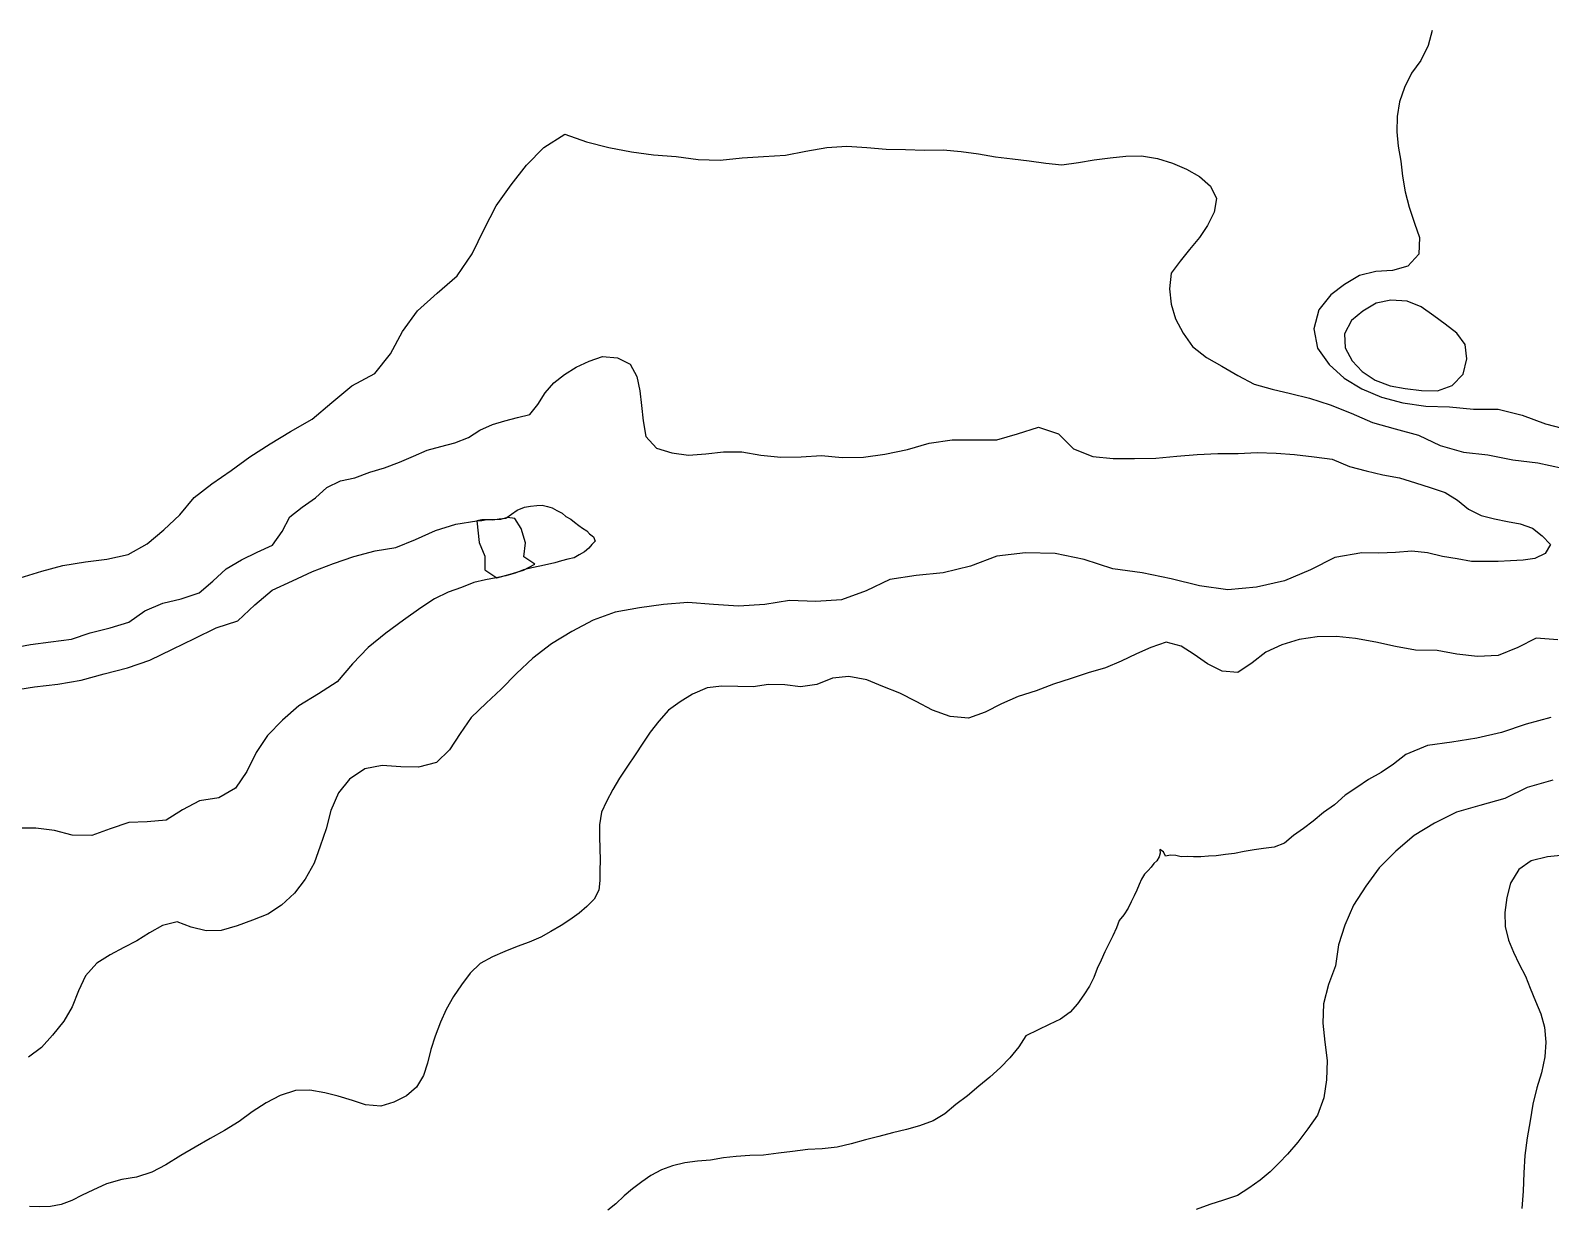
# Model space of a CAD drawing. Extents: x -717078 to -714996, y -984638 to -983998.
# Drawn here: x -716543 to -716022, y -984402 to -983999 of the extents above; entities that cross this region are included whole.
import ezdxf

# ---------------------------------------------------------------- set-up
doc = ezdxf.new("R2010")
doc.units = 0
doc.layers.add('contour_lines', color=1, linetype='CONTINUOUS')

msp = doc.modelspace()

# ---------------------------------------------------------------- linework, layer by layer
at = {"layer": 'contour_lines', "color": 1}
for p, q in [((-716062.98, -983998.586, 275), (-716064.376, -984003.759, 275)), ((-716064.376, -984003.759, 275), (-716066.908, -984008.886, 275)), ((-716066.908, -984008.886, 275), (-716070.05, -984013.239, 275)), ((-716070.05, -984013.239, 275), (-716072.511, -984018.146, 275)), ((-716074.189, -984023.087, 275), (-716074.923, -984028.179, 275)), ((-716072.511, -984018.146, 275), (-716074.189, -984023.087, 275)), ((-716074.923, -984028.179, 275), (-716075.092, -984033.365, 275)), ((-716075.092, -984033.365, 275), (-716074.586, -984038.297, 275)), ((-716373.414, -984044.769, 274), (-716367.456, -984038.704, 274)), ((-716367.456, -984038.704, 274), (-716360.304, -984034.139, 274)), ((-716360.304, -984034.139, 274), (-716352.798, -984036.866, 274)), ((-716352.798, -984036.866, 274), (-716345.158, -984038.797, 274)), ((-716345.158, -984038.797, 274), (-716337.461, -984040.254, 274)), ((-716277.649, -984039.955, 274), (-716270.494, -984038.701, 274)), ((-716270.494, -984038.701, 274), (-716263.563, -984038.265, 274)), ((-716263.563, -984038.265, 274), (-716256.804, -984038.746, 274)), ((-716256.804, -984038.746, 274), (-716250.15, -984039.317, 274)), ((-716074.586, -984038.297, 275), (-716073.747, -984043.483, 275)), ((-716337.461, -984040.254, 274), (-716329.827, -984041.321, 274)), ((-716329.827, -984041.321, 274), (-716322.108, -984041.788, 274)), ((-716322.108, -984041.788, 274), (-716314.551, -984042.869, 274)), ((-716314.551, -984042.869, 274), (-716307.03, -984043.064, 274)), ((-716307.03, -984043.064, 274), (-716299.533, -984042.324, 274)), ((-716299.533, -984042.324, 274), (-716292.147, -984041.834, 274)), ((-716292.147, -984041.834, 274), (-716284.641, -984041.389, 274)), ((-716284.641, -984041.389, 274), (-716277.649, -984039.955, 274)), ((-716250.15, -984039.317, 274), (-716243.552, -984039.445, 274)), ((-716243.552, -984039.445, 274), (-716237.017, -984039.654, 274)), ((-716237.017, -984039.654, 274), (-716230.612, -984039.591, 274)), ((-716230.612, -984039.591, 274), (-716224.449, -984040.119, 274)), ((-716224.449, -984040.119, 274), (-716218.503, -984040.982, 274)), ((-716218.503, -984040.982, 274), (-716212.645, -984041.947, 274)), ((-716212.645, -984041.947, 274), (-716206.871, -984042.594, 274)), ((-716206.871, -984042.594, 274), (-716201.161, -984043.369, 274)), ((-716201.161, -984043.369, 274), (-716195.389, -984044.143, 274)), ((-716189.881, -984044.734, 274), (-716184.194, -984043.914, 274)), ((-716184.194, -984043.914, 274), (-716178.794, -984043.033, 274)), ((-716178.794, -984043.033, 274), (-716173.309, -984042.282, 274)), ((-716173.309, -984042.282, 274), (-716167.946, -984041.761, 274)), ((-716167.946, -984041.761, 274), (-716162.591, -984041.628, 274)), ((-716162.591, -984041.628, 274), (-716157.093, -984042.529, 274)), ((-716157.093, -984042.529, 274), (-716151.998, -984044.09, 274)), ((-716073.747, -984043.483, 275), (-716073.145, -984048.571, 275)), ((-716378.677, -984051.541, 274), (-716373.414, -984044.769, 274)), ((-716195.389, -984044.143, 274), (-716189.881, -984044.734, 274)), ((-716151.998, -984044.09, 274), (-716147.231, -984046.21, 274)), ((-716147.231, -984046.21, 274), (-716142.717, -984048.714, 274)), ((-716142.717, -984048.714, 274), (-716138.97, -984051.994, 274)), ((-716073.145, -984048.571, 275), (-716072.233, -984053.99, 275)), ((-716383.752, -984058.814, 274), (-716378.677, -984051.541, 274)), ((-716138.97, -984051.994, 274), (-716136.856, -984056.3, 274)), ((-716072.233, -984053.99, 275), (-716070.801, -984059.238, 275)), ((-716387.958, -984066.773, 274), (-716383.752, -984058.814, 274)), ((-716136.856, -984056.3, 274), (-716137.693, -984060.966, 274)), ((-716070.801, -984059.238, 275), (-716069.072, -984064.658, 275)), ((-716137.693, -984060.966, 274), (-716139.974, -984065.562, 274)), ((-716069.072, -984064.658, 275), (-716067.267, -984069.671, 275)), ((-716392.042, -984075.184, 274), (-716387.958, -984066.773, 274)), ((-716142.739, -984069.675, 274), (-716146.14, -984073.779, 274)), ((-716139.974, -984065.562, 274), (-716142.739, -984069.675, 274)), ((-716067.267, -984069.671, 275), (-716067.522, -984075.327, 275)), ((-716397.126, -984082.805, 274), (-716392.042, -984075.184, 274)), ((-716146.14, -984073.779, 274), (-716149.309, -984077.779, 274)), ((-716149.309, -984077.779, 274), (-716152.431, -984081.912, 274)), ((-716071.371, -984079.421, 275), (-716076.525, -984080.986, 275)), ((-716067.522, -984075.327, 275), (-716071.371, -984079.421, 275)), ((-716403.972, -984088.672, 274), (-716397.126, -984082.805, 274)), ((-716152.431, -984081.912, 274), (-716153.022, -984087.228, 274)), ((-716093.016, -984085.688, 275), (-716097.729, -984089.325, 275)), ((-716087.87, -984082.698, 275), (-716093.016, -984085.688, 275)), ((-716082.3, -984081.259, 275), (-716087.87, -984082.698, 275)), ((-716076.525, -984080.986, 275), (-716082.3, -984081.259, 275)), ((-716410.761, -984094.747, 274), (-716403.972, -984088.672, 274)), ((-716153.022, -984087.228, 274), (-716152.484, -984092.479, 274)), ((-716097.729, -984089.325, 275), (-716101.826, -984094.397, 275)), ((-716415.873, -984101.846, 274), (-716410.761, -984094.747, 274)), ((-716152.484, -984092.479, 274), (-716150.969, -984097.567, 274)), ((-716101.826, -984094.397, 275), (-716103.57, -984100.904, 275)), ((-716086.758, -984094.896, 276), (-716090.669, -984098.118, 276)), ((-716082.211, -984092.138, 276), (-716086.758, -984094.896, 276)), ((-716077.194, -984091.11, 276), (-716082.211, -984092.138, 276)), ((-716071.535, -984091.496, 276), (-716077.194, -984091.11, 276)), ((-716066.718, -984093.364, 276), (-716071.535, -984091.496, 276)), ((-716062.371, -984096.435, 276), (-716066.718, -984093.364, 276)), ((-716150.969, -984097.567, 274), (-716148.306, -984102.471, 274)), ((-716103.57, -984100.904, 275), (-716102.262, -984107.594, 275)), ((-716090.669, -984098.118, 276), (-716092.986, -984102.702, 276)), ((-716058.552, -984099.302, 276), (-716062.371, -984096.435, 276)), ((-716054.473, -984102.468, 276), (-716058.552, -984099.302, 276)), ((-716420.003, -984109.566, 274), (-716415.873, -984101.846, 274)), ((-716148.306, -984102.471, 274), (-716145.078, -984106.97, 274)), ((-716092.986, -984102.702, 276), (-716092.769, -984107.492, 276)), ((-716051.673, -984106.314, 276), (-716054.473, -984102.468, 276)), ((-716051.105, -984111.197, 276), (-716051.673, -984106.314, 276)), ((-716425.349, -984116.316, 274), (-716420.003, -984109.566, 274)), ((-716351.914, -984111.985, 273), (-716347.365, -984110.436, 273)), ((-716347.365, -984110.436, 273), (-716342.185, -984110.946, 273)), ((-716342.185, -984110.946, 273), (-716337.866, -984113.057, 273)), ((-716145.078, -984106.97, 274), (-716140.371, -984110.782, 274)), ((-716140.371, -984110.782, 274), (-716135.125, -984113.739, 274)), ((-716102.262, -984107.594, 275), (-716098.252, -984113.207, 275)), ((-716092.769, -984107.492, 276), (-716090.434, -984111.952, 276)), ((-716052.326, -984116.489, 276), (-716051.105, -984111.197, 276)), ((-716433.301, -984120.534, 274), (-716425.349, -984116.316, 274)), ((-716363.981, -984119.419, 273), (-716360.38, -984116.556, 273)), ((-716360.38, -984116.556, 273), (-716356.403, -984114.136, 273)), ((-716356.403, -984114.136, 273), (-716351.914, -984111.985, 273)), ((-716337.866, -984113.057, 273), (-716335.588, -984117.327, 273)), ((-716135.125, -984113.739, 274), (-716129.546, -984117.006, 274)), ((-716098.252, -984113.207, 275), (-716093.12, -984117.886, 275)), ((-716090.434, -984111.952, 276), (-716086.984, -984115.568, 276)), ((-716086.984, -984115.568, 276), (-716082.471, -984118.564, 276)), ((-716056.091, -984120.378, 276), (-716052.326, -984116.489, 276)), ((-716440.088, -984126.198, 274), (-716433.301, -984120.534, 274)), ((-716366.998, -984122.867, 273), (-716363.981, -984119.419, 273)), ((-716335.588, -984117.327, 273), (-716334.523, -984122.251, 273)), ((-716129.546, -984117.006, 274), (-716123.998, -984119.929, 274)), ((-716123.998, -984119.929, 274), (-716117.844, -984121.631, 274)), ((-716117.844, -984121.631, 274), (-716111.582, -984123.109, 274)), ((-716093.12, -984117.886, 275), (-716087.131, -984121.563, 275)), ((-716087.131, -984121.563, 275), (-716080.311, -984124.411, 275)), ((-716082.471, -984118.564, 276), (-716077.405, -984120.512, 276)), ((-716077.405, -984120.512, 276), (-716072.214, -984121.375, 276)), ((-716072.214, -984121.375, 276), (-716066.669, -984122.097, 276)), ((-716066.669, -984122.097, 276), (-716061.159, -984122.192, 276)), ((-716061.159, -984122.192, 276), (-716056.091, -984120.378, 276)), ((-716446.911, -984131.923, 274), (-716440.088, -984126.198, 274)), ((-716372.246, -984130.288, 273), (-716369.51, -984126.878, 273)), ((-716369.51, -984126.878, 273), (-716366.998, -984122.867, 273)), ((-716334.523, -984122.251, 273), (-716334.004, -984127.195, 273)), ((-716334.004, -984127.195, 273), (-716333.383, -984132.49, 273)), ((-716111.582, -984123.109, 274), (-716105.008, -984124.776, 274)), ((-716105.008, -984124.776, 274), (-716097.893, -984126.973, 274)), ((-716097.893, -984126.973, 274), (-716090.75, -984129.867, 274)), ((-716080.311, -984124.411, 275), (-716073.015, -984126.274, 275)), ((-716073.015, -984126.274, 275), (-716065.157, -984127.466, 275)), ((-716454.299, -984136.149, 274), (-716446.911, -984131.923, 274)), ((-716385.062, -984133.757, 273), (-716380.838, -984132.531, 273)), ((-716380.838, -984132.531, 273), (-716376.483, -984131.413, 273)), ((-716376.483, -984131.413, 273), (-716372.246, -984130.288, 273)), ((-716333.383, -984132.49, 273), (-716332.446, -984137.859, 273)), ((-716090.75, -984129.867, 274), (-716083.418, -984133.05, 274)), ((-716065.157, -984127.466, 275), (-716057.07, -984127.691, 275)), ((-716057.07, -984127.691, 275), (-716048.77, -984128.487, 275)), ((-716048.77, -984128.487, 275), (-716040.403, -984128.556, 275)), ((-716040.403, -984128.556, 275), (-716032.168, -984130.598, 275)), ((-716032.168, -984130.598, 275), (-716024.174, -984133.545, 275)), ((-716461.308, -984140.447, 274), (-716454.299, -984136.149, 274)), ((-716393.285, -984138.202, 273), (-716389.355, -984135.729, 273)), ((-716389.355, -984135.729, 273), (-716385.062, -984133.757, 273)), ((-716212.184, -984138.976, 273), (-716205.092, -984136.925, 273)), ((-716205.092, -984136.925, 273), (-716197.901, -984134.638, 273)), ((-716197.901, -984134.638, 273), (-716191.074, -984136.914, 273)), ((-716191.074, -984136.914, 273), (-716185.934, -984142.076, 273)), ((-716083.418, -984133.05, 274), (-716075.665, -984135.232, 274)), ((-716075.665, -984135.232, 274), (-716067.623, -984137.392, 274)), ((-716067.623, -984137.392, 274), (-716060.219, -984140.962, 274)), ((-716024.174, -984133.545, 275), (-716015.732, -984135.755, 275)), ((-716468.183, -984144.907, 274), (-716461.308, -984140.447, 274)), ((-716412.189, -984144.628, 273), (-716407.437, -984142.544, 273)), ((-716407.437, -984142.544, 273), (-716402.766, -984141.254, 273)), ((-716402.766, -984141.254, 273), (-716398.023, -984140.067, 273)), ((-716398.023, -984140.067, 273), (-716393.285, -984138.202, 273)), ((-716332.446, -984137.859, 273), (-716328.848, -984141.826, 273)), ((-716328.848, -984141.826, 273), (-716323.594, -984143.534, 273)), ((-716250.528, -984143.885, 273), (-716242.805, -984142.323, 273)), ((-716242.805, -984142.323, 273), (-716235.35, -984140.115, 273)), ((-716235.35, -984140.115, 273), (-716227.518, -984138.989, 273)), ((-716227.518, -984138.989, 273), (-716219.919, -984139.05, 273)), ((-716219.919, -984139.05, 273), (-716212.184, -984138.976, 273)), ((-716185.934, -984142.076, 273), (-716179.271, -984144.686, 273)), ((-716060.219, -984140.962, 274), (-716052.22, -984143.205, 274)), ((-716474.635, -984149.521, 274), (-716468.183, -984144.907, 274)), ((-716422.105, -984148.611, 273), (-716416.933, -984146.726, 273)), ((-716416.933, -984146.726, 273), (-716412.189, -984144.628, 273)), ((-716323.594, -984143.534, 273), (-716317.856, -984144.261, 273)), ((-716317.856, -984144.261, 273), (-716311.955, -984143.859, 273)), ((-716311.955, -984143.859, 273), (-716305.852, -984143.117, 273)), ((-716305.852, -984143.117, 273), (-716299.547, -984143.1, 273)), ((-716299.547, -984143.1, 273), (-716293.059, -984144.273, 273)), ((-716293.059, -984144.273, 273), (-716286.245, -984144.981, 273)), ((-716286.245, -984144.981, 273), (-716279.275, -984144.819, 273)), ((-716279.275, -984144.819, 273), (-716272.276, -984144.404, 273)), ((-716272.276, -984144.404, 273), (-716265.158, -984145.058, 273)), ((-716265.158, -984145.058, 273), (-716257.866, -984144.929, 273)), ((-716257.866, -984144.929, 273), (-716250.528, -984143.885, 273)), ((-716179.271, -984144.686, 273), (-716172.279, -984145.444, 273)), ((-716172.279, -984145.444, 273), (-716164.958, -984145.381, 273)), ((-716164.958, -984145.381, 273), (-716157.718, -984145.332, 273)), ((-716157.718, -984145.332, 273), (-716150.484, -984144.656, 273)), ((-716150.484, -984144.656, 273), (-716143.578, -984144.013, 273)), ((-716143.578, -984144.013, 273), (-716136.432, -984143.763, 273)), ((-716136.432, -984143.763, 273), (-716129.468, -984143.674, 273)), ((-716129.468, -984143.674, 273), (-716122.983, -984143.341, 273)), ((-716122.983, -984143.341, 273), (-716116.425, -984143.537, 273)), ((-716116.425, -984143.537, 273), (-716110.194, -984144.106, 273)), ((-716110.194, -984144.106, 273), (-716103.477, -984144.871, 273)), ((-716103.477, -984144.871, 273), (-716097.256, -984145.696, 273)), ((-716097.256, -984145.696, 273), (-716091.345, -984148.118, 273)), ((-716091.345, -984148.118, 273), (-716085.645, -984149.706, 273)), ((-716052.22, -984143.205, 274), (-716043.95, -984144.17, 274)), ((-716043.95, -984144.17, 274), (-716035.358, -984145.872, 274)), ((-716035.358, -984145.872, 274), (-716026.725, -984146.893, 274)), ((-716026.725, -984146.893, 274), (-716018.277, -984148.714, 274)), ((-716481.255, -984154.06, 274), (-716474.635, -984149.521, 274)), ((-716441.882, -984155.37, 273), (-716437.179, -984153.03, 273)), ((-716437.179, -984153.03, 273), (-716432.231, -984152.058, 273)), ((-716432.231, -984152.058, 273), (-716427.081, -984150.053, 273)), ((-716427.081, -984150.053, 273), (-716422.105, -984148.611, 273)), ((-716085.645, -984149.706, 273), (-716079.861, -984150.976, 273)), ((-716079.861, -984150.976, 273), (-716074.178, -984152.109, 273)), ((-716074.178, -984152.109, 273), (-716068.678, -984153.817, 273)), ((-716487.325, -984158.75, 274), (-716481.255, -984154.06, 274)), ((-716445.685, -984158.95, 273), (-716441.882, -984155.37, 273)), ((-716068.678, -984153.817, 273), (-716063.67, -984155.394, 273)), ((-716063.67, -984155.394, 273), (-716058.543, -984157.134, 273)), ((-716058.543, -984157.134, 273), (-716054.266, -984159.713, 273)), ((-716492.2, -984164.78, 274), (-716487.325, -984158.75, 274)), ((-716454.539, -984165.484, 273), (-716450.246, -984162.157, 273)), ((-716450.246, -984162.157, 273), (-716445.685, -984158.95, 273)), ((-716378.573, -984164.477, 272), (-716376.571, -984163.108, 272)), ((-716376.571, -984163.108, 272), (-716374.106, -984162.17, 272)), ((-716374.106, -984162.17, 272), (-716372, -984161.718, 272)), ((-716372, -984161.718, 272), (-716369.89, -984161.51, 272)), ((-716369.89, -984161.51, 272), (-716368.05, -984161.483, 272)), ((-716368.05, -984161.483, 272), (-716366.154, -984161.9, 272)), ((-716366.154, -984161.9, 272), (-716364.574, -984162.372, 272)), ((-716364.574, -984162.372, 272), (-716363.018, -984163.295, 272)), ((-716363.018, -984163.295, 272), (-716361.176, -984164.139, 272)), ((-716054.266, -984159.713, 273), (-716050.483, -984162.799, 273)), ((-716050.483, -984162.799, 273), (-716046.217, -984164.94, 273)), ((-716497.724, -984169.873, 274), (-716492.2, -984164.78, 274)), ((-716457.137, -984170.455, 273), (-716454.539, -984165.484, 273)), ((-716404.647, -984170.125, 272), (-716397.654, -984167.942, 272)), ((-716397.654, -984167.942, 272), (-716390.448, -984166.82, 272)), ((-716390.448, -984166.82, 272), (-716389.603, -984174.243, 272)), ((-716388.723, -984166.475, 272), (-716390.377, -984166.772, 272)), ((-716390.377, -984166.772, 272), (-716388.715, -984166.639, 272)), ((-716386.528, -984166.45, 272), (-716388.723, -984166.475, 272)), ((-716388.715, -984166.639, 272), (-716386.979, -984166.387, 272)), ((-716386.979, -984166.387, 272), (-716385, -984166.507, 272)), ((-716384.497, -984166.451, 272), (-716386.528, -984166.45, 272)), ((-716385, -984166.507, 272), (-716382.783, -984166.158, 272)), ((-716382.315, -984166.321, 272), (-716384.497, -984166.451, 272)), ((-716382.783, -984166.158, 272), (-716380.436, -984165.831, 272)), ((-716379.861, -984165.685, 272), (-716382.315, -984166.321, 272)), ((-716380.436, -984165.831, 272), (-716378.573, -984164.477, 272)), ((-716377.388, -984166.01, 272), (-716379.861, -984165.685, 272)), ((-716375.224, -984169.486, 272), (-716377.388, -984166.01, 272)), ((-716361.176, -984164.139, 272), (-716359.878, -984165.274, 272)), ((-716359.878, -984165.274, 272), (-716358.215, -984166.268, 272)), ((-716358.215, -984166.268, 272), (-716356.899, -984167.226, 272)), ((-716356.899, -984167.226, 272), (-716355.441, -984168.408, 272)), ((-716355.441, -984168.408, 272), (-716354.199, -984169.31, 272)), ((-716046.217, -984164.94, 273), (-716041.665, -984166.106, 273)), ((-716041.665, -984166.106, 273), (-716037.136, -984167.029, 273)), ((-716037.136, -984167.029, 273), (-716032.822, -984167.839, 273)), ((-716032.822, -984167.839, 273), (-716028.557, -984169.342, 273)), ((-716503.484, -984174.737, 274), (-716497.724, -984169.873, 274)), ((-716460.438, -984175.165, 273), (-716457.137, -984170.455, 273)), ((-716418.167, -984175.986, 272), (-716411.504, -984173.211, 272)), ((-716411.504, -984173.211, 272), (-716404.647, -984170.125, 272)), ((-716389.603, -984174.243, 272), (-716387.712, -984178.877, 272)), ((-716373.745, -984174.346, 272), (-716375.224, -984169.486, 272)), ((-716354.199, -984169.31, 272), (-716352.747, -984170.252, 272)), ((-716352.747, -984170.252, 272), (-716351.795, -984171.247, 272)), ((-716351.795, -984171.247, 272), (-716350.406, -984172.268, 272)), ((-716349.818, -984173.829, 272), (-716351.004, -984174.944, 272)), ((-716350.406, -984172.268, 272), (-716349.818, -984173.829, 272)), ((-716028.557, -984169.342, 273), (-716025.323, -984171.905, 273)), ((-716025.323, -984171.905, 273), (-716022.445, -984174.919, 273)), ((-716517.303, -984179.964, 274), (-716509.938, -984178.384, 274)), ((-716509.938, -984178.384, 274), (-716503.484, -984174.737, 274)), ((-716471.05, -984180.18, 273), (-716465.74, -984177.529, 273)), ((-716465.74, -984177.529, 273), (-716460.438, -984175.165, 273)), ((-716439.614, -984181.388, 272), (-716432.616, -984179.017, 272)), ((-716432.616, -984179.017, 272), (-716425.25, -984177.142, 272)), ((-716425.25, -984177.142, 272), (-716418.167, -984175.986, 272)), ((-716387.712, -984178.877, 272), (-716387.691, -984183.644, 272)), ((-716374.274, -984179.135, 272), (-716373.745, -984174.346, 272)), ((-716370.52, -984181.705, 272), (-716374.274, -984179.135, 272)), ((-716357.12, -984179.435, 272), (-716359.224, -984179.998, 272)), ((-716355.307, -984178.411, 272), (-716357.12, -984179.435, 272)), ((-716353.478, -984177.479, 272), (-716355.307, -984178.411, 272)), ((-716352.077, -984176.122, 272), (-716353.478, -984177.479, 272)), ((-716351.004, -984174.944, 272), (-716352.077, -984176.122, 272)), ((-716212.198, -984178.888, 273), (-716221.234, -984182.299, 273)), ((-716202.393, -984177.792, 273), (-716212.198, -984178.888, 273)), ((-716192.186, -984178.016, 273), (-716202.393, -984177.792, 273)), ((-716182.284, -984180.058, 273), (-716192.186, -984178.016, 273)), ((-716096.368, -984179.378, 273), (-716104.723, -984183.576, 273)), ((-716087.037, -984177.809, 273), (-716096.368, -984179.378, 273)), ((-716081.227, -984177.86, 273), (-716087.037, -984177.809, 273)), ((-716075.498, -984177.701, 273), (-716081.227, -984177.86, 273)), ((-716069.969, -984177.228, 273), (-716075.498, -984177.701, 273)), ((-716064.603, -984177.724, 273), (-716069.969, -984177.228, 273)), ((-716059.415, -984178.988, 273), (-716064.603, -984177.724, 273)), ((-716054.407, -984179.882, 273), (-716059.415, -984178.988, 273)), ((-716024.207, -984178.045, 273), (-716027.773, -984179.694, 273)), ((-716022.445, -984174.919, 273), (-716024.207, -984178.045, 273)), ((-716547.014, -984186.309, 274), (-716539.543, -984184.041, 274)), ((-716539.543, -984184.041, 274), (-716532.297, -984182.125, 274)), ((-716532.297, -984182.125, 274), (-716524.619, -984180.856, 274)), ((-716524.619, -984180.856, 274), (-716517.303, -984179.964, 274)), ((-716480.935, -984187.529, 273), (-716476.321, -984183.244, 273)), ((-716476.321, -984183.244, 273), (-716471.05, -984180.18, 273)), ((-716453.647, -984187.323, 272), (-716446.808, -984184.192, 272)), ((-716446.808, -984184.192, 272), (-716439.614, -984181.388, 272)), ((-716387.691, -984183.644, 272), (-716383.548, -984186.325, 272)), ((-716379.019, -984185.149, 272), (-716374.468, -984183.721, 272)), ((-716374.442, -984183.558, 272), (-716377.335, -984184.728, 272)), ((-716374.468, -984183.721, 272), (-716370.52, -984181.705, 272)), ((-716371.589, -984182.897, 272), (-716374.442, -984183.558, 272)), ((-716368.879, -984182.32, 272), (-716371.589, -984182.897, 272)), ((-716366.214, -984181.778, 272), (-716368.879, -984182.32, 272)), ((-716363.719, -984181.204, 272), (-716366.214, -984181.778, 272)), ((-716361.429, -984180.51, 272), (-716363.719, -984181.204, 272)), ((-716359.224, -984179.998, 272), (-716361.429, -984180.51, 272)), ((-716230.546, -984184.611, 273), (-716239.852, -984185.504, 273)), ((-716221.234, -984182.299, 273), (-716230.546, -984184.611, 273)), ((-716172.401, -984183.248, 273), (-716182.284, -984180.058, 273)), ((-716162.423, -984184.581, 273), (-716172.401, -984183.248, 273)), ((-716152.421, -984186.656, 273), (-716162.423, -984184.581, 273)), ((-716104.723, -984183.576, 273), (-716113.638, -984187.368, 273)), ((-716049.541, -984180.718, 273), (-716054.407, -984179.882, 273)), ((-716044.838, -984180.796, 273), (-716049.541, -984180.718, 273)), ((-716040.328, -984180.756, 273), (-716044.838, -984180.796, 273)), ((-716036.101, -984180.568, 273), (-716040.328, -984180.756, 273)), ((-716031.8, -984180.344, 273), (-716036.101, -984180.568, 273)), ((-716027.773, -984179.694, 273), (-716031.8, -984180.344, 273)), ((-716485.567, -984191.518, 273), (-716480.935, -984187.529, 273)), ((-716460.572, -984190.579, 272), (-716453.647, -984187.323, 272)), ((-716395.72, -984189.72, 272), (-716400.227, -984191.299, 272)), ((-716391.475, -984187.99, 272), (-716395.72, -984189.72, 272)), ((-716387.504, -984186.98, 272), (-716391.475, -984187.99, 272)), ((-716383.846, -984186.358, 272), (-716387.504, -984186.98, 272)), ((-716380.446, -984185.641, 272), (-716383.846, -984186.358, 272)), ((-716383.548, -984186.325, 272), (-716379.019, -984185.149, 272)), ((-716377.335, -984184.728, 272), (-716380.446, -984185.641, 272)), ((-716248.821, -984186.871, 273), (-716256.953, -984190.865, 273)), ((-716239.852, -984185.504, 273), (-716248.821, -984186.871, 273)), ((-716142.716, -984189.089, 273), (-716152.421, -984186.656, 273)), ((-716132.96, -984190.434, 273), (-716142.716, -984189.089, 273)), ((-716123.178, -984189.509, 273), (-716132.96, -984190.434, 273)), ((-716113.638, -984187.368, 273), (-716123.178, -984189.509, 273)), ((-716504.212, -984197.678, 273), (-716498.074, -984195.008, 273)), ((-716498.074, -984195.008, 273), (-716491.805, -984193.56, 273)), ((-716491.805, -984193.56, 273), (-716485.567, -984191.518, 273)), ((-716466.508, -984195.631, 272), (-716460.572, -984190.579, 272)), ((-716404.901, -984193.564, 272), (-716409.624, -984196.653, 272)), ((-716400.227, -984191.299, 272), (-716404.901, -984193.564, 272)), ((-716318.134, -984194.792, 273), (-716326.44, -984195.529, 273)), ((-716309.356, -984195.447, 273), (-716318.134, -984194.792, 273)), ((-716283.204, -984194.172, 273), (-716291.668, -984195.467, 273)), ((-716274.215, -984194.437, 273), (-716283.204, -984194.172, 273)), ((-716265.385, -984193.94, 273), (-716274.215, -984194.437, 273)), ((-716256.953, -984190.865, 273), (-716265.385, -984193.94, 273)), ((-716509.745, -984201.527, 273), (-716504.212, -984197.678, 273)), ((-716472.311, -984201.111, 272), (-716466.508, -984195.631, 272)), ((-716409.624, -984196.653, 272), (-716415.596, -984200.857, 272)), ((-716343.02, -984198.129, 273), (-716350.556, -984200.879, 273)), ((-716334.676, -984196.639, 273), (-716343.02, -984198.129, 273)), ((-716326.44, -984195.529, 273), (-716334.676, -984196.639, 273)), ((-716300.762, -984196.027, 273), (-716309.356, -984195.447, 273)), ((-716291.668, -984195.467, 273), (-716300.762, -984196.027, 273)), ((-716529.394, -984207.36, 273), (-716522.929, -984205.163, 273)), ((-716522.929, -984205.163, 273), (-716516.068, -984203.457, 273)), ((-716516.068, -984203.457, 273), (-716509.745, -984201.527, 273)), ((-716487.249, -984207.154, 272), (-716479.756, -984203.498, 272)), ((-716479.756, -984203.498, 272), (-716472.311, -984201.111, 272)), ((-716421.583, -984205.382, 272), (-716427.625, -984210.3, 272)), ((-716415.596, -984200.857, 272), (-716421.583, -984205.382, 272)), ((-716357.909, -984204.744, 273), (-716364.872, -984208.933, 273)), ((-716350.556, -984200.879, 273), (-716357.909, -984204.744, 273)), ((-716550.054, -984210.427, 273), (-716543.404, -984209.248, 273)), ((-716543.404, -984209.248, 273), (-716536.489, -984208.333, 273)), ((-716536.489, -984208.333, 273), (-716529.394, -984207.36, 273)), ((-716494.702, -984210.791, 272), (-716487.249, -984207.154, 272)), ((-716427.625, -984210.3, 272), (-716433.09, -984215.816, 272)), ((-716364.872, -984208.933, 273), (-716371.275, -984213.913, 273)), ((-716159.399, -984210.212, 274), (-716164.308, -984212.42, 274)), ((-716154.139, -984208.439, 274), (-716159.399, -984210.212, 274)), ((-716149.028, -984209.776, 274), (-716154.139, -984208.439, 274)), ((-716144.573, -984212.659, 274), (-716149.028, -984209.776, 274)), ((-716114.461, -984209.316, 274), (-716120.006, -984211.862, 274)), ((-716108.539, -984207.528, 274), (-716114.461, -984209.316, 274)), ((-716102.429, -984206.535, 274), (-716108.539, -984207.528, 274)), ((-716095.763, -984206.499, 274), (-716102.429, -984206.535, 274)), ((-716089.209, -984207.166, 274), (-716095.763, -984206.499, 274)), ((-716082.308, -984208.46, 274), (-716089.209, -984207.166, 274)), ((-716075.49, -984209.912, 274), (-716082.308, -984208.46, 274)), ((-716068.64, -984211.19, 274), (-716075.49, -984209.912, 274)), ((-716033.588, -984210.189, 274), (-716040.388, -984212.966, 274)), ((-716027.295, -984206.994, 274), (-716033.588, -984210.189, 274)), ((-716019.891, -984207.64, 274), (-716027.295, -984206.994, 274)), ((-716510.186, -984217.174, 272), (-716502.473, -984214.533, 272)), ((-716502.473, -984214.533, 272), (-716494.702, -984210.791, 272)), ((-716433.09, -984215.816, 272), (-716438.319, -984222.019, 272)), ((-716371.275, -984213.913, 273), (-716376.784, -984219.199, 273)), ((-716169.519, -984214.961, 274), (-716174.992, -984217.276, 274)), ((-716164.308, -984212.42, 274), (-716169.519, -984214.961, 274)), ((-716140, -984215.886, 274), (-716144.573, -984212.659, 274)), ((-716134.979, -984218.312, 274), (-716140, -984215.886, 274)), ((-716124.68, -984215.478, 274), (-716129.565, -984218.838, 274)), ((-716120.006, -984211.862, 274), (-716124.68, -984215.478, 274)), ((-716061.311, -984211.323, 274), (-716068.64, -984211.19, 274)), ((-716054.554, -984212.533, 274), (-716061.311, -984211.323, 274)), ((-716047.485, -984213.313, 274), (-716054.554, -984212.533, 274)), ((-716040.388, -984212.966, 274), (-716047.485, -984213.313, 274)), ((-716526.08, -984221.401, 272), (-716518.203, -984219.294, 272)), ((-716518.203, -984219.294, 272), (-716510.186, -984217.174, 272)), ((-716376.784, -984219.199, 273), (-716382.078, -984224.573, 273)), ((-716268.498, -984220.813, 274), (-716273.861, -984222.989, 274)), ((-716262.882, -984220.144, 274), (-716268.498, -984220.813, 274)), ((-716256.785, -984221.287, 274), (-716262.882, -984220.144, 274)), ((-716186.748, -984220.843, 274), (-716192.724, -984222.84, 274)), ((-716180.849, -984218.945, 274), (-716186.748, -984220.843, 274)), ((-716174.992, -984217.276, 274), (-716180.849, -984218.945, 274)), ((-716129.565, -984218.838, 274), (-716134.979, -984218.312, 274)), ((-716549.929, -984224.959, 272), (-716542.035, -984223.709, 272)), ((-716542.035, -984223.709, 272), (-716534.003, -984222.842, 272)), ((-716534.003, -984222.842, 272), (-716526.08, -984221.401, 272)), ((-716444.742, -984226.172, 272), (-716451.457, -984230.203, 272)), ((-716438.319, -984222.019, 272), (-716444.742, -984226.172, 272)), ((-716382.078, -984224.573, 273), (-716387.217, -984229.394, 273)), ((-716316.472, -984226.22, 274), (-716320.687, -984228.85, 274)), ((-716311.492, -984224.112, 274), (-716316.472, -984226.22, 274)), ((-716306.432, -984223.487, 274), (-716311.492, -984224.112, 274)), ((-716300.991, -984223.639, 274), (-716306.432, -984223.487, 274)), ((-716295.666, -984223.758, 274), (-716300.991, -984223.639, 274)), ((-716290.419, -984222.937, 274), (-716295.666, -984223.758, 274)), ((-716284.815, -984223.065, 274), (-716290.419, -984222.937, 274)), ((-716279.494, -984223.782, 274), (-716284.815, -984223.065, 274)), ((-716273.861, -984222.989, 274), (-716279.494, -984223.782, 274)), ((-716251.248, -984223.588, 274), (-716256.785, -984221.287, 274)), ((-716245.444, -984225.916, 274), (-716251.248, -984223.588, 274)), ((-716239.81, -984228.793, 274), (-716245.444, -984225.916, 274)), ((-716198.75, -984225.071, 274), (-716204.905, -984227.017, 274)), ((-716192.724, -984222.84, 274), (-716198.75, -984225.071, 274)), ((-716451.457, -984230.203, 272), (-716456.997, -984235.164, 272)), ((-716387.217, -984229.394, 273), (-716392.331, -984234.263, 273)), ((-716320.687, -984228.85, 274), (-716324.756, -984231.783, 274)), ((-716234.205, -984231.692, 274), (-716239.81, -984228.793, 274)), ((-716210.602, -984229.578, 274), (-716216.172, -984232.376, 274)), ((-716204.905, -984227.017, 274), (-716210.602, -984229.578, 274)), ((-716456.997, -984235.164, 272), (-716462.231, -984240.459, 272)), ((-716392.331, -984234.263, 273), (-716396.192, -984239.699, 273)), ((-716328.096, -984235.491, 274), (-716331.047, -984239.337, 274)), ((-716324.756, -984231.783, 274), (-716328.096, -984235.491, 274)), ((-716228.21, -984233.891, 274), (-716234.205, -984231.692, 274)), ((-716221.946, -984234.464, 274), (-716228.21, -984233.891, 274)), ((-716216.172, -984232.376, 274), (-716221.946, -984234.464, 274)), ((-716030.805, -984236.565, 275), (-716039.248, -984239.35, 275)), ((-716022.316, -984234.28, 275), (-716030.805, -984236.565, 275)), ((-716462.231, -984240.459, 272), (-716466.071, -984246.306, 272)), ((-716396.192, -984239.699, 273), (-716399.75, -984245.347, 273)), ((-716331.047, -984239.337, 274), (-716333.573, -984243.089, 274)), ((-716047.628, -984241.378, 275), (-716056.179, -984242.765, 275)), ((-716039.248, -984239.35, 275), (-716047.628, -984241.378, 275)), ((-716466.071, -984246.306, 272), (-716469.262, -984252.758, 272)), ((-716399.75, -984245.347, 273), (-716404.267, -984249.694, 273)), ((-716336.114, -984247.111, 274), (-716338.83, -984250.98, 274)), ((-716333.573, -984243.089, 274), (-716336.114, -984247.111, 274)), ((-716072.057, -984246.994, 275), (-716076.223, -984250.207, 275)), ((-716064.612, -984243.814, 275), (-716072.057, -984246.994, 275)), ((-716056.179, -984242.765, 275), (-716064.612, -984243.814, 275)), ((-716428.798, -984251.848, 273), (-716434.048, -984255.385, 273)), ((-716422.888, -984250.672, 273), (-716428.798, -984251.848, 273)), ((-716416.501, -984251.206, 273), (-716422.888, -984250.672, 273)), ((-716410.445, -984251.316, 273), (-716416.501, -984251.206, 273)), ((-716404.267, -984249.694, 273), (-716410.445, -984251.316, 273)), ((-716338.83, -984250.98, 274), (-716341.539, -984255.036, 274)), ((-716076.223, -984250.207, 275), (-716080.41, -984253.073, 275)), ((-716469.262, -984252.758, 272), (-716473.132, -984258.543, 272)), ((-716434.048, -984255.385, 273), (-716437.878, -984260.097, 273)), ((-716341.539, -984255.036, 274), (-716343.865, -984258.957, 274)), ((-716084.81, -984255.504, 275), (-716088.8, -984258.227, 275)), ((-716080.41, -984253.073, 275), (-716084.81, -984255.504, 275)), ((-716021.646, -984255.802, 276), (-716030.425, -984258.255, 276)), ((-716485.498, -984262.851, 272), (-716491.316, -984265.877, 272)), ((-716478.898, -984261.754, 272), (-716485.498, -984262.851, 272)), ((-716473.132, -984258.543, 272), (-716478.898, -984261.754, 272)), ((-716437.878, -984260.097, 273), (-716440.431, -984266.134, 273)), ((-716343.865, -984258.957, 274), (-716345.947, -984263.042, 274)), ((-716092.752, -984260.931, 275), (-716096.485, -984264.159, 275)), ((-716088.8, -984258.227, 275), (-716092.752, -984260.931, 275)), ((-716038.116, -984262.045, 276), (-716046.602, -984264.431, 276)), ((-716030.425, -984258.255, 276), (-716038.116, -984262.045, 276)), ((-716491.316, -984265.877, 272), (-716496.925, -984269.506, 272)), ((-716440.431, -984266.134, 273), (-716442.116, -984272.403, 273)), ((-716347.667, -984266.77, 274), (-716348.339, -984271.056, 274)), ((-716345.947, -984263.042, 274), (-716347.667, -984266.77, 274)), ((-716100.169, -984266.862, 275), (-716103.78, -984269.797, 275)), ((-716096.485, -984264.159, 275), (-716100.169, -984266.862, 275)), ((-716054.643, -984266.704, 276), (-716062.138, -984270.44, 276)), ((-716046.602, -984264.431, 276), (-716054.643, -984266.704, 276)), ((-716541.594, -984272.198, 272), (-716547.823, -984272.185, 272)), ((-716535.192, -984272.976, 272), (-716541.594, -984272.198, 272)), ((-716529.133, -984274.63, 272), (-716535.192, -984272.976, 272)), ((-716516.089, -984272.427, 272), (-716522.401, -984274.742, 272)), ((-716509.718, -984270.302, 272), (-716516.089, -984272.427, 272)), ((-716503.415, -984270.094, 272), (-716509.718, -984270.302, 272)), ((-716496.925, -984269.506, 272), (-716503.415, -984270.094, 272)), ((-716442.116, -984272.403, 273), (-716444.074, -984278.386, 273)), ((-716348.339, -984271.056, 274), (-716348.39, -984275.107, 274)), ((-716107.118, -984272.328, 275), (-716110.489, -984274.669, 275)), ((-716103.78, -984269.797, 275), (-716107.118, -984272.328, 275)), ((-716062.138, -984270.44, 276), (-716069.174, -984274.773, 276)), ((-716522.401, -984274.742, 272), (-716529.133, -984274.63, 272)), ((-716444.074, -984278.386, 273), (-716446.189, -984284.188, 273)), ((-716348.39, -984275.107, 274), (-716348.27, -984279.325, 274)), ((-716113.59, -984277.396, 275), (-716117.104, -984278.71, 275)), ((-716110.489, -984274.669, 275), (-716113.59, -984277.396, 275)), ((-716069.174, -984274.773, 276), (-716075.458, -984280.07, 276)), ((-716348.27, -984279.325, 274), (-716348.193, -984283.075, 274)), ((-716348.193, -984283.075, 274), (-716348.224, -984286.837, 274)), ((-716157.369, -984283.408, 275), (-716158.359, -984284.371, 275)), ((-716156.54, -984282.026, 275), (-716157.369, -984283.408, 275)), ((-716156.202, -984280.809, 275), (-716156.54, -984282.026, 275)), ((-716155.037, -984280.275, 275), (-716156.374, -984279.475, 275)), ((-716156.374, -984279.475, 275), (-716156.202, -984280.809, 275)), ((-716154.416, -984281.826, 275), (-716155.037, -984280.275, 275)), ((-716152.717, -984281.521, 275), (-716154.416, -984281.826, 275)), ((-716150.876, -984281.552, 275), (-716152.717, -984281.521, 275)), ((-716149.052, -984282.041, 275), (-716150.876, -984281.552, 275)), ((-716147.002, -984281.939, 275), (-716149.052, -984282.041, 275)), ((-716144.767, -984282.089, 275), (-716147.002, -984281.939, 275)), ((-716142.257, -984282.03, 275), (-716144.767, -984282.089, 275)), ((-716139.664, -984281.859, 275), (-716142.257, -984282.03, 275)), ((-716137.012, -984281.707, 275), (-716139.664, -984281.859, 275)), ((-716133.803, -984281.242, 275), (-716137.012, -984281.707, 275)), ((-716130.784, -984280.952, 275), (-716133.803, -984281.242, 275)), ((-716127.446, -984280.218, 275), (-716130.784, -984280.952, 275)), ((-716123.984, -984279.683, 275), (-716127.446, -984280.218, 275)), ((-716120.759, -984279.188, 275), (-716123.984, -984279.683, 275)), ((-716117.104, -984278.71, 275), (-716120.759, -984279.188, 275)), ((-716075.458, -984280.07, 276), (-716081.131, -984285.837, 276)), ((-716028.99, -984283.46, 277), (-716033.274, -984286.438, 277)), ((-716023.387, -984282.018, 277), (-716028.99, -984283.46, 277)), ((-716017.773, -984281.499, 277), (-716023.387, -984282.018, 277)), ((-716446.189, -984284.188, 273), (-716449.311, -984289.664, 273)), ((-716348.224, -984286.837, 274), (-716348.326, -984290.121, 274)), ((-716161.528, -984287.932, 275), (-716162.581, -984289.756, 275)), ((-716160.361, -984286.7, 275), (-716161.528, -984287.932, 275)), ((-716159.301, -984285.585, 275), (-716160.361, -984286.7, 275)), ((-716158.359, -984284.371, 275), (-716159.301, -984285.585, 275)), ((-716081.131, -984285.837, 276), (-716085.703, -984292.147, 276)), ((-716033.274, -984286.438, 277), (-716036.09, -984291.071, 277)), ((-716449.311, -984289.664, 273), (-716452.887, -984294.498, 273)), ((-716348.638, -984293.512, 274), (-716350.179, -984296.537, 274)), ((-716348.326, -984290.121, 274), (-716348.638, -984293.512, 274)), ((-716164.219, -984293.46, 275), (-716165.107, -984295.468, 275)), ((-716163.428, -984291.589, 275), (-716164.219, -984293.46, 275)), ((-716162.581, -984289.756, 275), (-716163.428, -984291.589, 275)), ((-716085.703, -984292.147, 276), (-716089.885, -984298.663, 276)), ((-716036.09, -984291.071, 277), (-716037.406, -984296.04, 277)), ((-716457.341, -984298.644, 273), (-716462.092, -984301.688, 273)), ((-716452.887, -984294.498, 273), (-716457.341, -984298.644, 273)), ((-716352.75, -984299.108, 274), (-716355.403, -984301.351, 274)), ((-716350.179, -984296.537, 274), (-716352.75, -984299.108, 274)), ((-716166.112, -984297.48, 275), (-716167.216, -984299.626, 275)), ((-716165.107, -984295.468, 275), (-716166.112, -984297.48, 275)), ((-716089.885, -984298.663, 276), (-716092.869, -984305.428, 276)), ((-716037.406, -984296.04, 277), (-716038.062, -984301.176, 277)), ((-716493.094, -984304.372, 273), (-716498.222, -984305.65, 273)), ((-716488.395, -984306.216, 273), (-716493.094, -984304.372, 273)), ((-716467.326, -984303.82, 273), (-716472.526, -984305.72, 273)), ((-716462.092, -984301.688, 273), (-716467.326, -984303.82, 273)), ((-716358.502, -984303.607, 274), (-716361.536, -984305.606, 274)), ((-716355.403, -984301.351, 274), (-716358.502, -984303.607, 274)), ((-716170.295, -984303.833, 275), (-716171.182, -984306.401, 275)), ((-716168.643, -984301.943, 275), (-716170.295, -984303.833, 275)), ((-716167.216, -984299.626, 275), (-716168.643, -984301.943, 275)), ((-716038.062, -984301.176, 277), (-716037.903, -984305.99, 277)), ((-716502.623, -984308.095, 273), (-716507.005, -984310.837, 273)), ((-716498.222, -984305.65, 273), (-716502.623, -984308.095, 273)), ((-716483.218, -984307.476, 273), (-716488.395, -984306.216, 273)), ((-716478.025, -984307.272, 273), (-716483.218, -984307.476, 273)), ((-716472.526, -984305.72, 273), (-716478.025, -984307.272, 273)), ((-716368.476, -984309.598, 274), (-716372.508, -984311.262, 274)), ((-716365.044, -984307.626, 274), (-716368.476, -984309.598, 274)), ((-716361.536, -984305.606, 274), (-716365.044, -984307.626, 274)), ((-716172.421, -984309.169, 275), (-716173.691, -984311.692, 275)), ((-716171.182, -984306.401, 275), (-716172.421, -984309.169, 275)), ((-716092.869, -984305.428, 276), (-716095.071, -984312.22, 276)), ((-716037.903, -984305.99, 277), (-716036.854, -984310.673, 277)), ((-716511.424, -984313.161, 273), (-716516.123, -984315.65, 273)), ((-716507.005, -984310.837, 273), (-716511.424, -984313.161, 273)), ((-716380.831, -984314.568, 274), (-716385.035, -984316.385, 274)), ((-716376.565, -984312.8, 274), (-716380.831, -984314.568, 274)), ((-716372.508, -984311.262, 274), (-716376.565, -984312.8, 274)), ((-716175.138, -984314.683, 275), (-716176.418, -984317.469, 275)), ((-716173.691, -984311.692, 275), (-716175.138, -984314.683, 275)), ((-716095.071, -984312.22, 276), (-716096.122, -984319.385, 276)), ((-716036.854, -984310.673, 277), (-716035.147, -984314.686, 277)), ((-716035.147, -984314.686, 277), (-716033.146, -984318.817, 277)), ((-716520.624, -984318.509, 273), (-716524.52, -984322.866, 273)), ((-716516.123, -984315.65, 273), (-716520.624, -984318.509, 273)), ((-716389.299, -984318.683, 274), (-716392.662, -984321.902, 274)), ((-716385.035, -984316.385, 274), (-716389.299, -984318.683, 274)), ((-716176.418, -984317.469, 275), (-716177.768, -984320.364, 275)), ((-716096.122, -984319.385, 276), (-716098.549, -984325.875, 276)), ((-716033.146, -984318.817, 277), (-716030.948, -984322.92, 277)), ((-716524.52, -984322.866, 273), (-716526.977, -984328.013, 273)), ((-716392.662, -984321.902, 274), (-716395.726, -984325.988, 274)), ((-716178.912, -984323.422, 275), (-716180.381, -984326.388, 275)), ((-716177.768, -984320.364, 275), (-716178.912, -984323.422, 275)), ((-716030.948, -984322.92, 277), (-716029.418, -984327.065, 277)), ((-716526.977, -984328.013, 273), (-716529.165, -984333.486, 273)), ((-716398.459, -984329.999, 274), (-716400.991, -984334.434, 274)), ((-716395.726, -984325.988, 274), (-716398.459, -984329.999, 274)), ((-716182.362, -984329.4, 275), (-716184.485, -984332.422, 275)), ((-716180.381, -984326.388, 275), (-716182.362, -984329.4, 275)), ((-716098.549, -984325.875, 276), (-716100.231, -984332.483, 276)), ((-716029.418, -984327.065, 277), (-716027.582, -984331.564, 277)), ((-716529.165, -984333.486, 273), (-716532.02, -984338.453, 273)), ((-716400.991, -984334.434, 274), (-716402.93, -984338.797, 274)), ((-716187.059, -984335.353, 275), (-716190.416, -984337.665, 275)), ((-716184.485, -984332.422, 275), (-716187.059, -984335.353, 275)), ((-716100.231, -984332.483, 276), (-716100.408, -984339.109, 276)), ((-716027.582, -984331.564, 277), (-716025.697, -984335.942, 277)), ((-716532.02, -984338.453, 273), (-716535.909, -984343.225, 273)), ((-716402.93, -984338.797, 274), (-716404.738, -984343.564, 274)), ((-716194.272, -984339.576, 275), (-716198.022, -984341.384, 275)), ((-716190.416, -984337.665, 275), (-716194.272, -984339.576, 275)), ((-716100.408, -984339.109, 276), (-716099.772, -984345.571, 276)), ((-716025.697, -984335.942, 277), (-716024.445, -984340.518, 277)), ((-716024.445, -984340.518, 277), (-716024.006, -984345.593, 277)), ((-716535.909, -984343.225, 273), (-716539.699, -984347.398, 273)), ((-716404.738, -984343.564, 274), (-716406.159, -984348.075, 274)), ((-716202.215, -984343.398, 275), (-716204.702, -984347.219, 275)), ((-716198.022, -984341.384, 275), (-716202.215, -984343.398, 275)), ((-716099.772, -984345.571, 276), (-716098.981, -984351.953, 276)), ((-716024.006, -984345.593, 277), (-716024.32, -984350.649, 277)), ((-716539.699, -984347.398, 273), (-716544.147, -984350.719, 273)), ((-716406.159, -984348.075, 274), (-716407.372, -984352.778, 274)), ((-716207.751, -984350.981, 275), (-716210.887, -984354.336, 275)), ((-716204.702, -984347.219, 275), (-716207.751, -984350.981, 275)), ((-716024.32, -984350.649, 277), (-716025.471, -984356.126, 277)), ((-716407.372, -984352.778, 274), (-716408.722, -984357.097, 274)), ((-716210.887, -984354.336, 275), (-716214.536, -984357.645, 275)), ((-716098.981, -984351.953, 276), (-716099.226, -984358.575, 276)), ((-716025.471, -984356.126, 277), (-716027.1, -984361.315, 277)), ((-716411.162, -984361.026, 274), (-716414.533, -984363.975, 274)), ((-716408.722, -984357.097, 274), (-716411.162, -984361.026, 274)), ((-716218.338, -984360.666, 275), (-716222.273, -984363.996, 275)), ((-716214.536, -984357.645, 275), (-716218.338, -984360.666, 275)), ((-716099.226, -984358.575, 276), (-716100.126, -984364.726, 276)), ((-716027.1, -984361.315, 277), (-716028.426, -984366.921, 277)), ((-716462.649, -984366.392, 274), (-716467.409, -984369.56, 274)), ((-716457.866, -984363.91, 274), (-716462.649, -984366.392, 274)), ((-716452.619, -984362.188, 274), (-716457.866, -984363.91, 274)), ((-716447.627, -984362.052, 274), (-716452.619, -984362.188, 274)), ((-716442.578, -984362.941, 274), (-716447.627, -984362.052, 274)), ((-716437.91, -984364.17, 274), (-716442.578, -984362.941, 274)), ((-716433.085, -984365.614, 274), (-716437.91, -984364.17, 274)), ((-716428.638, -984367.109, 274), (-716433.085, -984365.614, 274)), ((-716418.853, -984366.179, 274), (-716423.359, -984367.586, 274)), ((-716414.533, -984363.975, 274), (-716418.853, -984366.179, 274)), ((-716226.219, -984367.012, 275), (-716230.063, -984370.188, 275)), ((-716222.273, -984363.996, 275), (-716226.219, -984367.012, 275)), ((-716100.126, -984364.726, 276), (-716102.271, -984370.604, 276)), ((-716028.426, -984366.921, 277), (-716029.348, -984372.592, 277)), ((-716467.409, -984369.56, 274), (-716471.862, -984372.864, 274)), ((-716423.359, -984367.586, 274), (-716428.638, -984367.109, 274)), ((-716230.063, -984370.188, 275), (-716233.995, -984372.617, 275)), ((-716102.271, -984370.604, 276), (-716105.604, -984375.287, 276)), ((-716476.894, -984375.855, 274), (-716481.804, -984378.628, 274)), ((-716471.862, -984372.864, 274), (-716476.894, -984375.855, 274)), ((-716247.94, -984376.725, 275), (-716252.616, -984377.986, 275)), ((-716243.116, -984375.591, 275), (-716247.94, -984376.725, 275)), ((-716238.705, -984374.329, 275), (-716243.116, -984375.591, 275)), ((-716233.995, -984372.617, 275), (-716238.705, -984374.329, 275)), ((-716105.604, -984375.287, 276), (-716109.015, -984379.927, 276)), ((-716029.348, -984372.592, 277), (-716030.358, -984378.454, 277)), ((-716486.921, -984381.582, 274), (-716491.943, -984384.518, 274)), ((-716481.804, -984378.628, 274), (-716486.921, -984381.582, 274)), ((-716277.014, -984382.455, 275), (-716282.184, -984383.094, 275)), ((-716272.077, -984382.232, 275), (-716277.014, -984382.455, 275)), ((-716266.865, -984381.613, 275), (-716272.077, -984382.232, 275)), ((-716262.079, -984380.511, 275), (-716266.865, -984381.613, 275)), ((-716257.191, -984379.111, 275), (-716262.079, -984380.511, 275)), ((-716252.616, -984377.986, 275), (-716257.191, -984379.111, 275)), ((-716109.015, -984379.927, 276), (-716112.578, -984384.034, 276)), ((-716030.358, -984378.454, 277), (-716031.168, -984384.43, 277)), ((-716497, -984387.69, 274), (-716501.816, -984390.232, 274)), ((-716491.943, -984384.518, 274), (-716497, -984387.69, 274)), ((-716319.122, -984387.011, 275), (-716323.381, -984388.039, 275)), ((-716314.831, -984386.417, 275), (-716319.122, -984387.011, 275)), ((-716310.342, -984386.03, 275), (-716314.831, -984386.417, 275)), ((-716305.875, -984385.244, 275), (-716310.342, -984386.03, 275)), ((-716301.572, -984384.837, 275), (-716305.875, -984385.244, 275)), ((-716296.878, -984384.502, 275), (-716301.572, -984384.837, 275)), ((-716292.171, -984384.368, 275), (-716296.878, -984384.502, 275)), ((-716287.081, -984383.627, 275), (-716292.171, -984384.368, 275)), ((-716282.184, -984383.094, 275), (-716287.081, -984383.627, 275)), ((-716115.457, -984386.961, 276), (-716118.535, -984390.124, 276)), ((-716112.578, -984384.034, 276), (-716115.457, -984386.961, 276)), ((-716031.168, -984384.43, 277), (-716031.593, -984390.416, 277)), ((-716512.16, -984392.714, 274), (-716517.398, -984394.142, 274)), ((-716507.05, -984391.891, 274), (-716512.16, -984392.714, 274)), ((-716501.816, -984390.232, 274), (-716507.05, -984391.891, 274)), ((-716330.805, -984391.366, 275), (-716333.876, -984393.555, 275)), ((-716327.132, -984389.433, 275), (-716330.805, -984391.366, 275)), ((-716323.381, -984388.039, 275), (-716327.132, -984389.433, 275)), ((-716121.886, -984392.903, 276), (-716125.758, -984395.692, 276)), ((-716118.535, -984390.124, 276), (-716121.886, -984392.903, 276)), ((-716031.593, -984390.416, 277), (-716031.766, -984396.741, 277)), ((-716525.692, -984398.131, 274), (-716529.2, -984399.868, 274)), ((-716522.105, -984396.329, 274), (-716525.692, -984398.131, 274)), ((-716517.398, -984394.142, 274), (-716522.105, -984396.329, 274)), ((-716339.913, -984398.317, 275), (-716342.765, -984401.054, 275)), ((-716337.115, -984395.9, 275), (-716339.913, -984398.317, 275)), ((-716333.876, -984393.555, 275), (-716337.115, -984395.9, 275)), ((-716129.699, -984398.218, 276), (-716134.446, -984399.774, 276)), ((-716125.758, -984395.692, 276), (-716129.699, -984398.218, 276)), ((-716031.766, -984396.741, 277), (-716032.238, -984402.669, 277)), ((-716540.294, -984402.04, 274), (-716543.73, -984401.938, 274)), ((-716536.522, -984402.012, 274), (-716540.294, -984402.04, 274)), ((-716532.944, -984401.242, 274), (-716536.522, -984402.012, 274)), ((-716529.2, -984399.868, 274), (-716532.944, -984401.242, 274)), ((-716342.765, -984401.054, 275), (-716345.532, -984403.257, 275)), ((-716139.174, -984401.235, 276), (-716143.923, -984402.951, 276)), ((-716134.446, -984399.774, 276), (-716139.174, -984401.235, 276))]:
    msp.add_line(p, q, dxfattribs=at)

doc.saveas('drawing.dxf')
